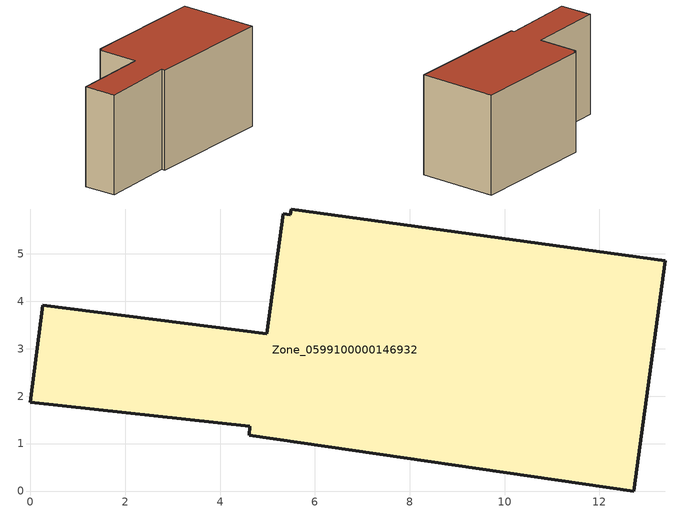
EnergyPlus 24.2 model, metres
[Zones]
Zone_0599100000146932
 floor ground (C_G): 5.5,5.95 13.39,4.85 12.72,0 4.61,1.17 4.63,1.36 0,1.88 0.27,3.91 4.98,3.32 5.33,5.85 5.48,5.82 z0
 wall outside (C_F): 0.27,3.91 0,1.88 4.63,1.36 4.61,1.17 12.72,0 13.39,4.85 5.5,5.95 5.48,5.82 5.33,5.85 4.98,3.32 0.27,3.91 z0:6.25
 roof outside (C_R): 13.39,4.85 5.5,5.95 5.48,5.82 5.33,5.85 4.98,3.32 0.27,3.91 0,1.88 4.63,1.36 4.61,1.17 12.72,0 z6.25
[BUILDING]
Pand.0599100000146932: North Axis=0; Terrain=City; Loads Convergence Tolerance Value=0.04; Temperature Convergence Tolerance Value=0.4; Solar Distribution=FullExterior; Maximum Number of Warmup Days=25; Minimum Number of Warmup Days=1
[Site:Location]
Rotterdam.The.Hague.AP_ZH_NLD Design_Conditions: Latitude=51.96; Longitude=4.45; Time Zone=1; Elevation=-4.5
[SITE:GROUNDTEMPERATURE:BUILDINGSURFACE]
18, 18, 18, 18, 18, 18, 18, 18, 18, 18, 18, 18
[MATERIAL] Thermal Absorptance=0.9; Solar Absorptance=0.7; Visible Absorptance=0.7
Name | Roughness | Thickness | Conductivity | Density | Specific Heat
G.TI.1946 | MediumSmooth | 0.15 | 1 | 540 | 1210
F.TI.1946 | Rough | 0.3 | 0.857143 | 1920 | 840
R.TI.1946 | MediumRough | 0.2 | 0.1 | 1500 | 1000
[CONSTRUCTION]
C_G: G.TI.1946
C_F: F.TI.1946
C_R: R.TI.1946
[ZONE]
Zone_0599100000146932: Type=1; Multiplier=1; Ceiling Height=Autocalculate; Volume=Autocalculate; Floor Area=autocalculate; Part of Total Floor Area=Yes
[ZONEINFILTRATION:DESIGNFLOWRATE]
Infil_Zone_0599100000146932: Zone or ZoneList or Space or SpaceList=Zone_0599100000146932; Schedule=AlwaysOn; Design Flow Rate Calculation Method=Flow/Area; Flow Rate per Floor Area=0.003; Constant Term Coefficient=1; Temperature Term Coefficient=0; Velocity Term Coefficient=0; Velocity Squared Term Coefficient=0
[HVACTEMPLATE:ZONE:IDEALLOADSAIRSYSTEM]
Zone_0599100000146932: Maximum Heating Supply Air Temperature=50; Minimum Cooling Supply Air Temperature=13; Maximum Heating Supply Air Humidity Ratio=0.0156; Minimum Cooling Supply Air Humidity Ratio=0.0077; Heating Limit=NoLimit; Cooling Limit=NoLimit; Dehumidification Control Type=ConstantSensibleHeatRatio; Cooling Sensible Heat Ratio=0.7; Dehumidification Setpoint=60; Humidification Control Type=None; Humidification Setpoint=30; Outdoor Air Method=None; Outdoor Air Flow Rate per Person=0.00944; Outdoor Air Flow Rate per Zone Floor Area=0; Outdoor Air Flow Rate per Zone=0; Demand Controlled Ventilation Type=None; Outdoor Air Economizer Type=NoEconomizer; Heat Recovery Type=None; Sensible Heat Recovery Effectiveness=0.7; Latent Heat Recovery Effectiveness=0.65
[ZONECONTROL:THERMOSTAT]
ThermostatControl_Zone_0599100000146932: Zone or ZoneList=Zone_0599100000146932; Control Type Schedule=DualSetpointControlType; Control 1=Thermostat_Zone_0599100000146932; Temperature Difference Between Cutout And Setpoint=0
[THERMOSTATSETPOINT:DUALSETPOINT]
Thermostat_Zone_0599100000146932: Heating Setpoint Temperature Schedule=HeatingSetpoint_Zone_0599100000146932; Cooling Setpoint Temperature Schedule=CoolingSetpoint_Zone_0599100000146932
[SCHEDULE:COMPACT]
HeatingSetpoint_Zone_0599100000146932: Through: 12/31, For: AllDays, Until: 24:00, 21
CoolingSetpoint_Zone_0599100000146932: Through: 12/31, For: AllDays, Until: 24:00, 24
DualSetpointControlType: Through: 12/31, For: AllDays, Until: 24:00, 4
AlwaysOn: Through: 12/31, For: AllDays, Until: 24:00, 1
